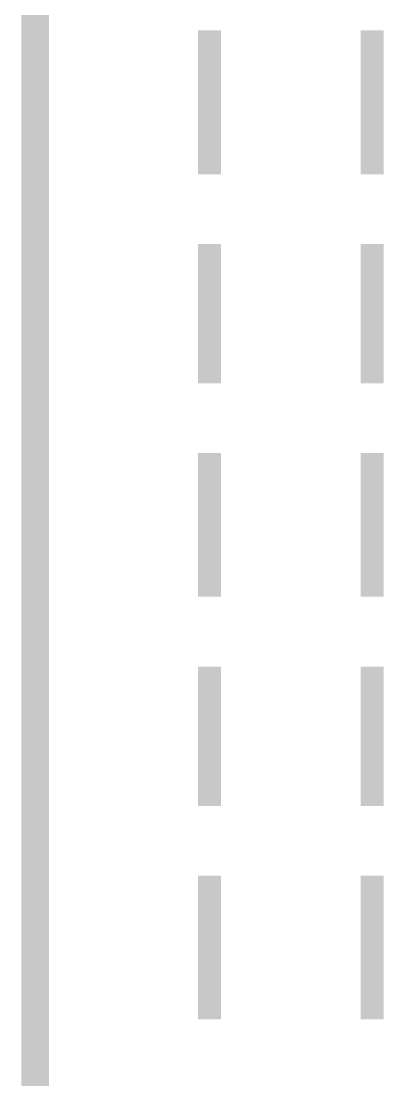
# Model space of a CAD drawing. Extents: x 0.1 to 11.6, y 0.3 to 16.2.
# Drawn here: x 7.845 to 7.975, y 8.0617 to 8.4417 of the extents above; entities that cross this region are included whole.
import ezdxf

# ---------------------------------------------------------------- set-up
doc = ezdxf.new("R2010")
doc.units = 0
doc.header["$MEASUREMENT"] = 0

msp = doc.modelspace()

# ---------------------------------------------------------------- linework, layer by layer
at = {"color": 0}
for points, const_width in [([(7.84999, 5.91667), (7.84999, 9.22835)], 0.01), ([(7.91168, 8.43832), (7.91168, 8.38667)], 0.00667), ([(7.91336, 8.43832), (7.91336, 8.38667)], 0.00667), ([(7.97, 8.43832), (7.97, 8.38667)], 0.00667), ([(7.97168, 8.43832), (7.97168, 8.38667)], 0.00667), ([(7.91168, 8.36165), (7.91168, 8.31168)], 0.00667), ([(7.91336, 8.36165), (7.91336, 8.31168)], 0.00667), ([(7.97, 8.36165), (7.97, 8.31168)], 0.00667), ([(7.97168, 8.36165), (7.97168, 8.31168)], 0.00667), ([(7.91168, 8.28668), (7.91168, 8.23503)], 0.00667), ([(7.91336, 8.28668), (7.91336, 8.23503)], 0.00667), ([(7.97, 8.28668), (7.97, 8.23503)], 0.00667), ([(7.97168, 8.28668), (7.97168, 8.23503)], 0.00667), ([(7.91168, 8.21001), (7.91168, 8.16)], 0.00667), ([(7.91336, 8.21001), (7.91336, 8.16)], 0.00667), ([(7.97, 8.21001), (7.97, 8.16)], 0.00667), ([(7.97168, 8.21001), (7.97168, 8.16)], 0.00667), ([(7.91168, 8.13499), (7.91168, 8.08333)], 0.00667), ([(7.91336, 8.13499), (7.91336, 8.08333)], 0.00667), ([(7.97, 8.13499), (7.97, 8.08333)], 0.00667), ([(7.97168, 8.13499), (7.97168, 8.08333)], 0.00667)]:
    msp.add_lwpolyline(points, dxfattribs=dict(at, const_width=const_width))

doc.saveas('drawing.dxf')
